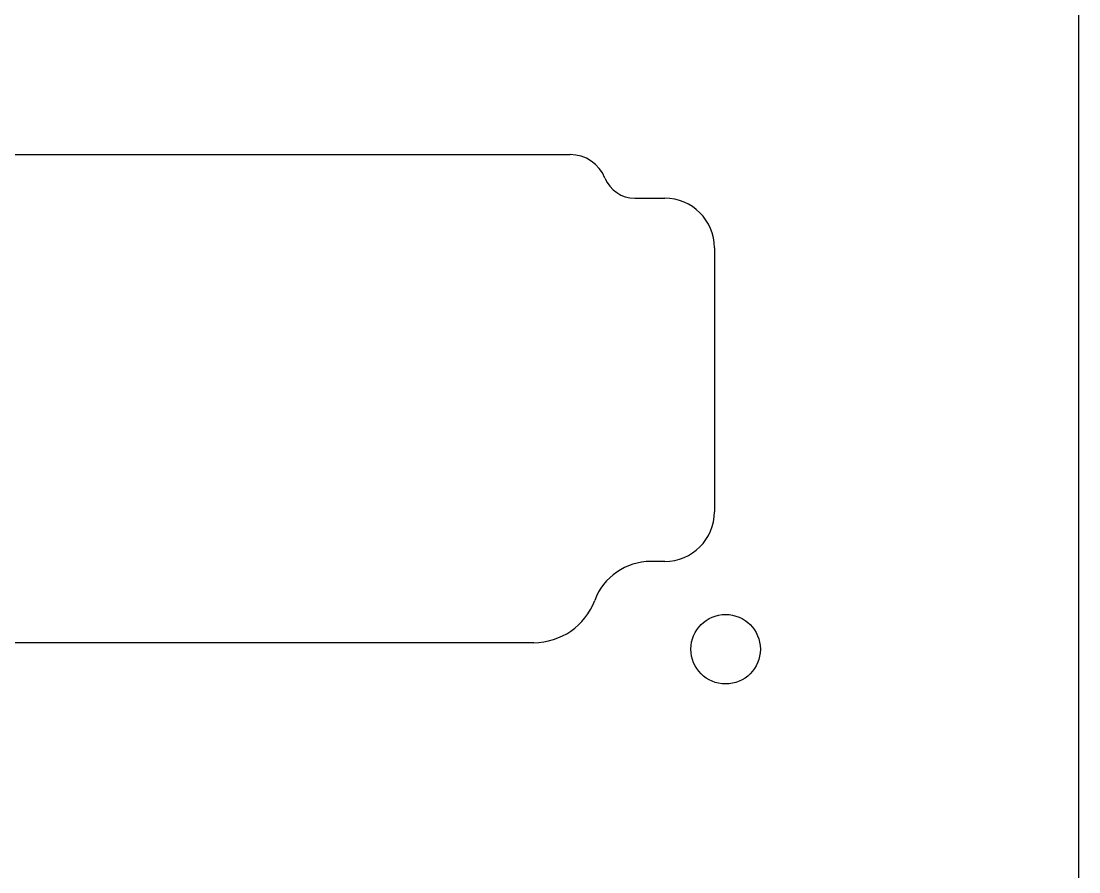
# Model space of a CAD drawing. Header units: millimetres. Extents: x -10 to 277, y -95 to 18.
# Drawn here: x 246.15 to 276.6, y -70.75 to -46.28 of the extents above; entities that cross this region are included whole.
import ezdxf

# ---------------------------------------------------------------- set-up
doc = ezdxf.new("R2010")
doc.units = ezdxf.units.MM
doc.header["$MEASUREMENT"] = 0
doc.layers.add('Edge.Cuts', color=53, linetype='CONTINUOUS')

msp = doc.modelspace()

# ---------------------------------------------------------------- linework, layer by layer
at = {"layer": 'Edge.Cuts', "linetype": 'Continuous'}
for p, q in [((276.6, -93.226), (276.6, 16.026)), ((238.10343, -50.1224), (261.95867, -50.1224)), ((263.81588, -51.37456), (264.68149, -51.37456)), ((266.10649, -52.79956), (266.10649, -60.40044)), ((264.68149, -61.82544), (264.27745, -61.82544)), ((260.90655, -64.16191), (239.15555, -64.16191))]:
    msp.add_line(p, q, dxfattribs=at)
at = {"layer": 'Edge.Cuts'}
msp.add_circle((266.43125, -64.35), 1, dxfattribs=at)
for centre, radius, start, end in [((261.95865, -51.1974), 1.075, 22.0238993, 89.998934), ((263.81585, -50.4461), 0.92846, 202.0262568, 270.0018513), ((264.68149, -52.79956), 1.425, 0, 90), ((264.68145, -60.4004), 1.42504, 270.0016083, 359.9983917), ((264.27745, -63.5504), 1.724938, 90, 159.4534018), ((260.90655, -62.287), 1.874943, 270, 339.454935)]:
    msp.add_arc(centre, radius, start, end, dxfattribs=at)

doc.saveas('drawing.dxf')
